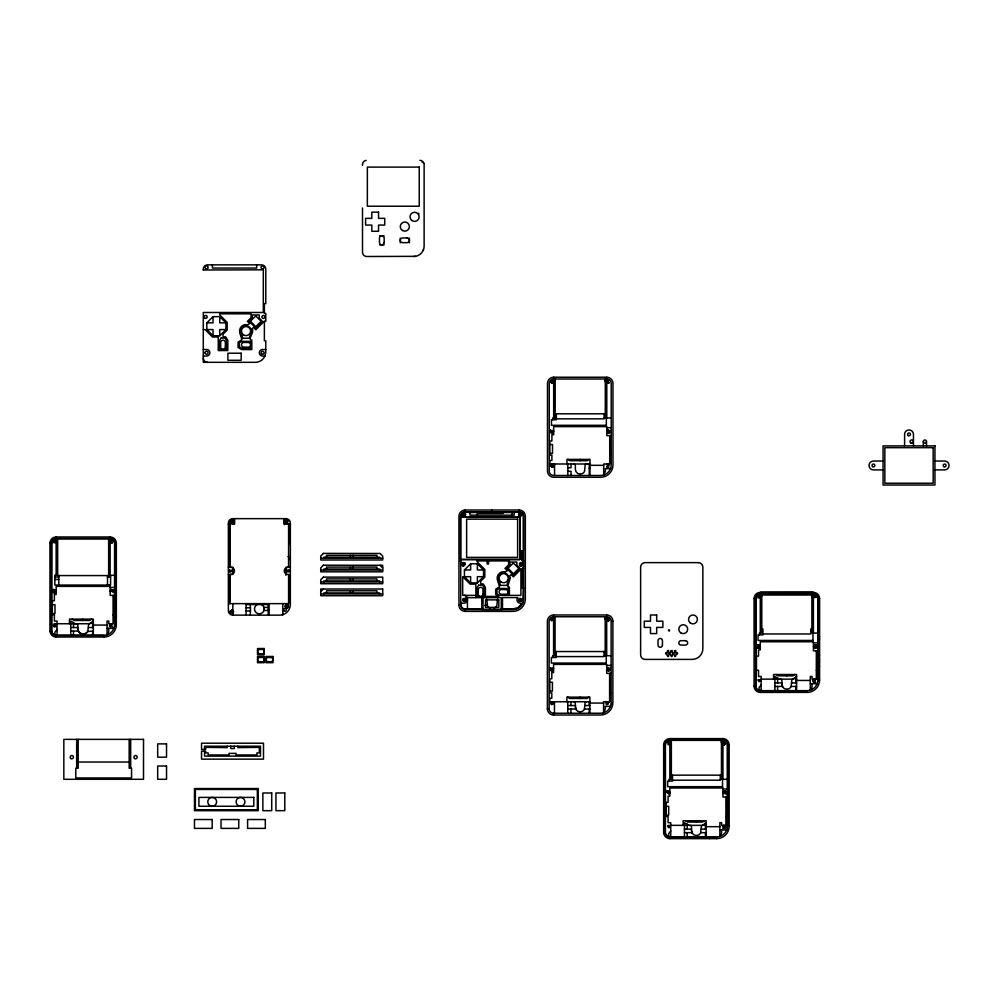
<?xml version="1.0" encoding="UTF-8"?>
<svg xmlns="http://www.w3.org/2000/svg" width="999" height="999" viewBox="0 0 999 999"><rect width="100%" height="100%" fill="white"/><g stroke="black" fill="none" stroke-linecap="round" stroke-linejoin="round"><path stroke-width="1.5" d="M264.373 321.341L264.373 340.821L265.784 340.821L265.746 352.797L264.81 356.293A10.452 10.452 0 0 1 255.344 362.325L203.284 362.325L203.284 312.487L263.311 312.487L263.311 269.817L203.234 269.992M115.459 624.625L115.36 626.123M612.012 702.634L611.912 704.133M818.681 680.769L818.705 680.019M53.447 591.47C51.911 584.815 58.004 596.066 53.596 590.297M53.796 591.82C53.584 595.079 58.067 589.235 54.982 590.297M110.639 540.559C108.229 539.747 110.677 544.93 110.439 540.721C112.2 539.31 112.7 543.156 110.639 542.245M111.164 591.47C109.628 584.815 115.722 596.066 111.314 590.297M230.856 521.303C233.466 518.543 232.555 524.35 230.107 521.303M230.257 571.565L229.445 571.74L229.445 570.017L230.694 571.815L231.88 570.616L230.107 570.392M230.856 611.688C233.466 608.928 232.555 614.747 230.107 611.688M285.227 520.854L285.751 522.489M286.089 521.066L285.314 521.74M287.737 521.79L286.888 520.329M286.8 570.879C289.41 568.119 288.499 573.926 286.051 570.879M285.926 606.281C288.536 603.533 287.612 609.34 285.165 606.281M464.223 564.273L463.536 563.086L462.437 563.536L462.799 564.872L464.947 564.472L464.123 564.51M464.947 564.472L464.51 562.799L463.973 563.336M465.147 599.875C465.147 601.485 462.525 600.786 463.324 599.388C464.41 598.364 467.057 600.461 465.01 599.388M520.117 512.724C516.958 516.383 523.938 514.572 519.143 513.474M552.21 382.505C549.812 383.316 552.26 378.134 552.01 382.342C553.771 383.753 554.283 379.907 552.21 380.819M550.973 431.718L550.149 431.68L550.586 430.007L551.323 432.08L552.784 431.231L551.123 430.544M551.323 432.08C551.098 435.327 555.581 429.483 552.497 430.544M552.01 466.446C550.199 465.809 551.311 464.972 552.947 466.695C554.682 466.183 552.809 463.736 551.86 465.272M550.874 669.48L550.049 669.442L550.499 667.769L551.236 669.829L552.697 668.993L551.036 668.306M551.236 669.829C551.011 673.089 555.494 667.245 552.41 668.306M607.804 431.718C606.268 425.062 612.362 436.326 607.954 430.544M607.18 618.568C604.782 617.744 607.23 622.939 606.98 618.731C608.741 617.32 609.253 621.166 607.18 620.254M607.717 669.48L607.055 669.854A1.723 1.723 0 0 1 606.893 669.442C609.015 664.535 609.577 672.914 607.867 668.306M668.93 792.856C663.036 789.422 671.39 796.89 668.831 792.107M722.964 743.019C725.986 740.584 724.188 746.116 721.453 742.931M724.774 743.506C726.236 744.967 725.649 740.559 724.625 742.332M724.138 793.293C720.853 793.069 726.785 788.573 725.661 793.081C724.088 795.017 722.976 790.883 725.311 791.757M725.511 793.293C726.535 795.067 727.11 790.659 725.661 792.107M757.454 646.378C760.064 643.631 759.14 649.437 756.693 646.378M758.915 647.215L759.29 647.876A1.723 1.723 0 0 0 759.64 647.602L759.64 645.154A1.723 1.723 0 0 0 759.29 644.879L758.915 645.529M760.276 680.906C757.667 683.653 758.591 677.846 761.038 680.906M813.686 597.489L813.149 598.026L812.699 596.353A1.723 1.723 0 0 1 812.874 595.941C816.52 594.517 814.41 599.999 813.523 596.316M814.772 647.215C812.374 648.039 814.809 642.844 814.572 647.065C816.333 648.476 816.845 644.63 814.772 645.529M727.884 829.22L728.059 828.483M53.846 592.644L54.033 591.92M55.42 624.562C57.63 623.888 54.271 624.263 54.233 625.761C54.645 627.31 57.005 625.961 55.857 624.825M110.677 543.069L110.877 542.345M111.376 540.471L111.563 539.735M231.581 522.24C231.83 523.838 229.37 521.953 230.981 521.79M232.08 520.354L232.28 519.63M232.08 610.751L231.83 609.964L231.581 610.751M286.638 607.23C286.813 609.065 284.116 606.368 285.951 606.543M287.15 605.344L287.337 604.62M463.773 564.872C465.084 565.821 462.013 566.221 463.037 564.959M552.247 383.329L552.447 382.592M552.947 380.719L553.146 379.995M519.667 516.121L519.867 515.384M520.367 513.511L520.566 512.787M551.361 432.904L551.56 432.167M521.49 564.872C516.708 567.432 524.188 559.078 520.754 564.959M552.947 464.822C553.97 463.561 550.899 463.961 552.21 464.91M607.317 383.329C610.901 381.755 605.531 379.358 607.504 382.592M608.016 380.719L608.204 379.995M609.34 431.918C611.013 432.692 607.33 433.678 608.391 432.167M551.273 670.654L551.473 669.929M608.104 464.822C611.775 465.209 603.796 468.568 608.341 464.91M552.859 702.572C555.057 701.897 551.698 702.272 551.66 703.771C552.085 705.319 554.433 703.97 553.296 702.834M607.217 621.078L607.417 620.354M607.916 618.468L608.116 617.744M609.24 669.68L609.777 670.217A1.723 1.723 0 0 1 607.692 670.491L608.304 669.929M668.244 791.658L668.855 791.108L668.468 791.757M669.13 826.185C671.103 829.42 665.734 827.035 669.318 825.461M724.425 743.868C725.736 744.817 722.664 745.229 723.688 743.968M757.979 648.039L758.166 647.315M758.678 645.441L758.865 644.705M725.074 791.658L725.274 790.933M814.622 595.866L815.234 595.304L815.059 596.116M814.809 648.039L815.009 647.315M815.509 645.441L815.708 644.705M113.761 628.683L114.011 628.034M610.401 468.943L610.651 468.294M610.314 706.693L610.564 706.043M726.585 830.306L726.822 829.657M817.02 684.078L817.257 683.428M231.581 520.354C231.743 518.518 229.046 521.216 230.894 521.041M423.151 250.474L423.501 249.638M286.413 605.444C286.238 603.833 284.353 606.293 285.951 606.031M668.681 793.293L669.205 793.818L669.655 793.044M757.479 646.128C755.881 646.378 757.766 643.918 757.941 645.529M812.874 595.941L813.436 596.553M55.657 624.662L56.031 624.013M111.613 540.559L112.338 540.184L111.813 540.721M230.969 522.789L231.343 522.14M232.317 520.454L232.692 519.805M230.969 613.186L231.343 612.524M232.317 610.839L232.28 610.014M286.026 607.779L286.413 607.13M287.375 605.444L287.762 604.795L287.587 605.594M553.184 380.819L553.558 380.157A1.723 1.723 0 0 1 553.921 380.432L553.384 380.969M462.599 564.71L462.425 565.521L462.799 564.872M519.43 515.134L519.255 515.946L519.63 515.297M520.604 513.611L520.979 512.949M551.835 467.257L552.21 466.608M553.184 464.91L553.921 464.535L553.384 465.072M606.905 383.154L607.28 382.505M608.254 380.819L608.628 380.157A1.723 1.723 0 0 1 608.978 380.432L608.453 380.969M520.554 565.696L520.516 564.872M608.204 432.904L608.166 432.08M606.992 467.257L607.367 466.608M553.096 702.672L553.471 702.022M608.154 618.568L608.891 618.194L608.354 618.731M757.479 646.628C755.881 646.378 757.766 648.838 757.941 647.215M669.355 826.285L669.742 825.624M723.488 744.692L723.451 743.868M724.425 742.182L724.799 741.533M814.859 595.953L815.234 595.304M815.746 645.529L816.483 645.154L816.096 645.891M57.03 629.432L55.469 631.468A2.21 2.21 0 0 0 55.469 634.602L56.144 635.252L103.946 635.252A10.627 10.627 0 0 0 114.573 624.625L114.573 543.181A4.421 4.421 0 0 0 110.152 538.748L56.144 538.748A4.421 4.421 0 0 0 51.723 543.181L51.723 630.819A4.421 4.421 0 0 0 56.144 635.252M232.08 522.24C231.83 523.838 234.29 521.953 232.667 521.79M286.313 520.679C285.477 523.164 287.749 522.252 285.227 521.74M761.163 684.827L759.602 686.862A2.21 2.21 0 0 0 759.602 689.997L760.276 690.646L807.204 690.646A10.627 10.627 0 0 0 817.819 680.019L817.819 598.576A4.421 4.421 0 0 0 813.398 594.143L760.276 594.143A4.421 4.421 0 0 0 755.856 598.576L755.856 686.213A4.421 4.421 0 0 0 760.276 690.646M670.729 831.043L669.168 833.079A2.21 2.21 0 0 0 669.168 836.213L669.842 836.862L716.77 836.862A10.627 10.627 0 0 0 727.384 826.235L727.384 744.792A4.421 4.421 0 0 0 722.964 740.371L669.842 740.371A4.421 4.421 0 0 0 665.421 744.792L665.421 832.442A4.421 4.421 0 0 0 669.842 836.862M815.746 647.215L816.483 647.602L816.096 646.865M206.83 322.839L213.024 316.646L219.755 316.646L225.949 322.839L225.949 329.57L219.755 335.764L213.024 335.764L206.83 329.57L206.83 322.839L213.024 322.839L213.024 316.646M112.7 590.297L113.499 590.122L112.85 590.496M232.517 520.604L233.329 520.442L232.667 520.816M286.176 521.74L285.402 522.165L286.313 521.928M231.144 612.375L230.332 612.549L230.981 612.175M232.517 611.001L232.692 610.189M287.088 571.565L286.288 571.74L286.938 571.366M320.729 591.683L323.389 589.023M464.435 569.954L470.629 563.761L477.36 563.761L483.553 569.954L483.553 576.685L477.36 582.879L470.629 582.879L464.435 576.685L464.435 569.954L470.629 569.954L470.629 563.761M759.115 645.691L759.29 644.879M760.002 680.219L760.526 679.682A1.723 1.723 0 0 1 760.801 680.044L760.152 680.419M723.076 744.517L723.251 743.706M107.055 634.44L107.555 634.003A4.87 4.87 0 0 0 108.491 628.97L108.192 628.371M810.301 689.834L810.813 689.397A4.87 4.87 0 0 0 811.737 684.365L811.45 683.766M719.867 836.051L720.379 835.614A4.87 4.87 0 0 0 721.303 830.581L721.016 829.982M603.696 473.888L604.108 473.563A4.87 4.87 0 0 0 605.207 468.618L610.526 468.618M603.596 711.65L604.008 711.313A4.87 4.87 0 0 0 605.107 706.38L610.439 706.368M111.613 542.245L111.988 542.907L111.813 542.095M54.92 624.562L54.308 624.013L54.483 624.825M553.184 382.505L553.921 382.879L553.384 382.342M287.15 607.23L287.762 607.779L287.587 606.98M608.254 382.505L608.978 382.879L608.453 382.342M519.43 513.761L519.255 512.949L519.63 513.611M518.081 607.579L521.715 603.945A9.915 9.915 0 0 1 518.081 607.579L513.124 608.903L502.285 608.903M608.154 620.254L608.528 620.916L608.354 620.104M608.104 670.654L609.777 670.217M759.29 647.876L759.115 647.065M667.295 791.907L666.77 791.383L668.431 790.933M91.496 619.13L89.723 620.466L73.914 620.466L72.14 619.13M589.023 459.39L587.25 460.714L569.667 460.714L567.894 459.39M588.935 697.14L587.162 698.476L569.567 698.476L567.807 697.14M794.754 674.525L792.981 675.861L778.046 675.861L776.273 674.525M704.307 820.753L702.547 822.077L687.612 822.077L685.838 820.753M109.628 542.27L110.277 541.895M111.963 540.921L112.612 540.546M55.132 590.496L55.782 590.122M56.019 625.024L56.668 624.65M551.198 382.517L551.86 382.142M553.546 381.168L554.195 380.794M229.445 571.74L230.107 571.366M231.793 570.392L232.442 570.017M288.624 570.392L289.273 570.017M232.667 611.201L233.054 610.464M552.659 430.744L553.309 430.369M285.402 607.155L286.051 606.768M287.737 605.794L288.386 605.419M609.49 430.744L610.139 430.369M551.198 466.62L551.86 466.246M553.546 465.272L554.195 464.897M461.788 564.885L462.437 564.51M464.123 563.536L464.785 563.161M606.181 620.279L606.83 619.904M608.516 618.93L609.165 618.556M552.559 668.506L553.209 668.131M609.402 668.506L610.052 668.131M553.446 703.034L554.095 702.659M812.874 597.664L813.523 597.29M815.221 596.316L815.871 595.941M756.93 647.24L757.579 646.865M759.265 645.891L759.914 645.516M814.41 646.865L813.76 647.24A1.723 1.723 0 0 0 814.397 647.876M724.774 742.532L725.436 742.157M723.326 793.456L723.975 793.081M287.375 522.065L286.888 523.026M607.367 464.91L606.992 464.26L608.291 464.085M553.046 701.847L551.748 702.022A1.723 1.723 0 0 1 553.821 702.297M813.885 595.953L813.511 595.304L814.822 595.129M603.346 475.137L604.008 474.937M106.706 634.889L107.368 634.677M282.467 614.772L283.142 614.572M515.696 609.253L516.358 609.053M603.246 712.899L603.908 712.687M809.952 690.284L810.614 690.072M719.517 836.5L720.179 836.3M551.036 382.105L551.76 381.905M109.453 541.858L110.177 541.658M550.149 431.68L550.874 431.481M552.747 430.981L553.483 430.781M230.157 521.74L230.894 521.553M232.767 521.041L233.491 520.854M606.98 431.68L607.704 431.481M52.622 591.433L53.347 591.233M55.232 590.734L55.956 590.534M551.036 466.208L551.76 466.009M111.064 591.233L110.34 591.433A1.723 1.723 0 0 0 110.514 591.845M112.949 590.734L113.674 590.534M229.283 571.316L230.007 571.128M231.88 570.616L232.617 570.429M286.114 571.316L286.838 571.128M288.723 570.616L289.448 570.429M230.157 612.137L230.894 611.937M232.767 611.438L233.491 611.238M287.837 606.031L288.561 605.844M464.223 563.773L464.947 563.573M465.109 599.625L465.834 599.437M606.006 619.867L606.73 619.667M813.436 597.052L812.699 597.252A1.723 1.723 0 0 0 813.149 598.026M815.309 596.553L816.046 596.353M550.049 669.442L550.774 669.243M552.659 668.743L553.384 668.543M607.617 669.243L607.055 669.854M609.49 668.743L610.227 668.543M759.365 646.128L760.089 645.928M553.546 703.259L554.27 703.071M813.586 646.828L814.322 646.628M816.195 646.128L816.92 645.928M760.251 680.656L760.976 680.456M724.874 742.769L725.599 742.582M668.93 792.344L669.655 792.157M723.151 793.044L723.888 792.856M725.761 792.344L726.485 792.157M415.497 256.343L366.77 256.506A4.246 4.246 0 0 1 362.512 252.26L362.512 207.992M465.147 513.474L463.199 514.448L465.147 515.422M464.173 515.422L465.147 514.448L464.173 513.474M379.595 235.752L384.028 235.752M379.595 244.867L384.116 244.867M225.949 322.839L219.755 322.839L219.755 316.646M203.284 329.57L205.07 329.57L212.512 337.013L218.244 337.013L218.244 350.549L227.809 350.549L227.809 340.309L225.687 336.838L223.064 336.838L223.064 334.215L227.185 330.082L227.185 322.327L219.755 314.897L219.755 313.811L251.049 313.811L251.049 317.682L247.39 321.341L249.713 323.664L247.74 324.75A6.556 6.556 0 0 0 239.723 332.779L241.933 339.573L238.074 342.145L238.074 347.452L241.558 349.575L251.798 349.575L251.798 340.022C246.753 340.022 254.982 332.13 252.123 328.758L253.471 327.41L255.781 329.732L264.173 321.341L265.784 321.341L265.784 313.374L264.373 313.374L264.373 303.634L265.784 303.634L265.784 269.106A4.246 4.246 0 0 0 261.538 264.86L207.542 264.86A4.246 4.246 0 0 0 203.284 269.106L203.284 269.817M206.83 329.57L213.024 329.57L213.024 335.764M225.949 329.57L219.755 329.57L219.755 335.764M203.297 349.488L206.568 349.488A3.272 3.272 0 0 1 209.84 352.772A3.272 3.272 0 0 1 206.568 356.044L203.284 356.044M265.784 349.488L262.6 349.488A3.272 3.272 0 0 0 259.328 352.772A3.272 3.272 0 0 0 262.6 356.044L264.91 356.044M553.671 377.235L606.793 377.235A6.194 6.194 0 0 1 612.986 383.429L612.986 464.872A12.4 12.4 0 0 1 600.586 477.272L553.671 477.272A6.194 6.194 0 0 1 547.477 471.066L547.477 383.429A6.194 6.194 0 0 1 553.671 377.235L553.671 417.957M553.671 379.62L555.182 379.62M605.282 379.62L606.793 379.62M553.671 380.07L555.182 380.07M605.282 380.07L606.793 380.07M553.671 380.582L555.182 380.582M605.282 380.582L606.793 380.582M553.671 381.131L555.182 381.131M605.282 381.131L606.793 381.131M605.282 381.568L606.793 381.568M550.973 381.655L551.723 381.655M555.182 413.798L605.282 413.798M604.133 417.957L611.213 417.957M556.331 418.843L604.133 418.843L604.133 413.798M606.343 425.299L551.46 425.299L551.46 419.73L556.331 419.73L556.331 413.798M606.793 427.697L611.213 427.697M550.087 431.231L550.836 431.231M552.784 431.231L553.533 431.231M606.917 431.231L607.679 431.231M611.213 435.664L606.793 435.664L606.793 426.623L553.671 426.623L553.671 434.777L551.898 434.777L551.898 440.971L549.862 440.971L549.862 455.132L551.898 455.132L551.898 460.452L549.862 460.452L549.862 463.986L589.972 463.986M549.862 444.518L552.522 444.518L552.522 453.359L549.862 453.359M609.715 455.132L611.213 455.132M883.066 461.038L873.451 461.038A4.421 4.421 0 0 0 869.018 465.459A4.421 4.421 0 0 0 873.451 469.892L883.066 469.892M934.952 461.038L944.629 461.038A4.421 4.421 0 0 1 949.05 465.459A4.421 4.421 0 0 1 944.629 469.892L934.952 469.892M589.972 465.322L603.696 465.322M550.973 465.759L551.723 465.759M567.832 467.794L571.028 467.794L571.028 463.986M589.26 468.231L589.972 468.231M567.832 471.291L571.028 471.291L571.028 475.499M465.147 510.027L519.143 510.027A6.194 6.194 0 0 1 525.337 516.221L525.337 598.988A12.4 12.4 0 0 1 512.949 611.388L465.147 611.388A6.194 6.194 0 0 1 458.941 605.194L458.941 516.221A6.194 6.194 0 0 1 465.147 510.027L465.147 510.914M469.53 512.499L514.972 512.499M519.143 515.422L520.117 516.171M459.827 516.221L460.714 516.221A4.421 4.421 0 0 1 465.147 511.788L519.143 511.788A4.421 4.421 0 0 1 523.576 516.221L523.576 598.988A10.627 10.627 0 0 1 512.949 609.615L465.147 609.615A4.421 4.421 0 0 1 460.714 605.194L460.714 516.221M460.889 516.933L519.855 516.933L519.855 559.602L460.889 559.602M519.318 517.282L512.062 517.282L512.062 512.499M284.415 524.7L284.415 518.643L285.926 518.643A4.421 4.421 0 0 1 290.347 523.064L290.347 604.52A10.627 10.627 0 0 1 279.72 615.134L232.804 615.134A4.421 4.421 0 0 1 228.371 610.714L228.371 523.064A4.421 4.421 0 0 1 232.804 518.643L234.303 518.643L234.303 523.838M232.804 519.268L234.303 519.268M284.415 519.268L285.926 519.268M232.804 519.705L234.303 519.705M232.804 520.217L234.303 520.217M232.804 520.766L234.303 520.766M232.804 521.303L233.554 521.303M232.804 523.064L229.882 523.064L229.882 567.332L232.804 567.332L232.804 574.413L229.882 574.413L229.882 600.087L228.996 600.087L228.996 603.633L288.836 603.633L288.836 575.299L290.347 575.299M228.371 524.4L229.882 524.4M288.836 524.4L290.347 524.4M56.144 536.975L110.152 536.975A6.194 6.194 0 0 1 116.346 543.181L116.346 624.625A12.4 12.4 0 0 1 103.946 637.012L56.144 637.012A6.194 6.194 0 0 1 49.95 630.819L49.95 543.181A6.194 6.194 0 0 1 56.144 536.975L56.144 575.312M108.641 539.373L110.152 539.373M108.641 539.81L110.152 539.81M108.641 540.322L110.152 540.322M108.641 540.871L109.628 540.546M108.641 541.321L110.152 541.408M49.95 543.181L51.723 543.181M103.946 637.012L103.946 635.464L56.144 635.464A4.645 4.645 0 0 1 51.498 630.819L51.498 543.181A4.645 4.645 0 0 1 56.144 538.536L110.152 538.536A4.645 4.645 0 0 1 114.798 543.181L116.346 543.181M290.347 544.318L288.836 544.318L288.836 523.513L285.926 523.513L285.926 518.643M287.987 556.705L290.347 556.705M320.729 558.216L382.704 558.216M288.574 559.365L290.347 559.365M521.803 560.489L523.576 560.489M459.827 560.926L460.714 560.926M476.873 560.926L509.39 560.926M464.26 564.023L465.01 564.023M228.371 567.07L229.882 567.07M290.347 567.332L285.926 567.332L285.926 575.299M521.977 568.456L523.576 568.456M320.729 570.042L382.704 570.042M483.553 569.954L477.36 569.954L477.36 563.761M229.221 570.879L229.97 570.879M231.918 570.879L232.667 570.879M288.748 570.879L289.51 570.879M228.371 574.687L229.882 574.687M57.655 575.312L54.82 575.312L54.82 585.052L110.589 585.052L110.589 575.312M108.641 575.312L114.573 575.312M464.435 576.685L470.629 576.685L470.629 582.879M483.553 576.685L477.36 576.685L477.36 582.879M54.82 577.085L58.804 577.085M107.492 577.085L110.589 577.085M54.82 579.47L58.804 579.47M114.573 581.331L116.346 581.331M320.729 581.942L382.704 581.942M114.573 583.816L116.346 583.816M110.152 587.437L114.573 587.437M523.576 587.924L521.977 587.924L522.065 568.456L522.152 587.924M52.56 590.983L53.309 590.983M55.257 590.983L56.019 590.983M110.277 590.983L111.039 590.983M112.987 590.983L113.736 590.983M760.276 592.607L813.398 592.607M760.276 592.894L813.398 592.894M320.729 593.943L382.704 593.943M807.204 692.407L807.204 690.858L760.276 690.858A4.645 4.645 0 0 1 755.631 686.213L755.631 598.576A4.645 4.645 0 0 1 760.276 593.918L813.398 593.918A4.645 4.645 0 0 1 818.044 598.576L818.044 680.019L819.592 680.019L819.592 598.576A6.194 6.194 0 0 0 813.398 592.37L760.276 592.37A6.194 6.194 0 0 0 754.083 598.576L754.083 686.213A6.194 6.194 0 0 0 760.276 692.407L807.204 692.407A12.4 12.4 0 0 0 819.592 680.019M288.836 594.78L290.347 594.78M761.787 595.029L811.887 595.029M114.573 595.404L110.152 595.404L110.152 586.376L56.144 586.376L56.144 594.53L54.371 594.53L54.371 600.724L52.335 600.724L52.335 614.885L54.371 614.885L54.371 621.078L57.03 621.078L57.03 635.252M475.861 595.367L462.687 595.367L462.687 576.685L470.117 584.115L475.861 584.115L475.861 597.664M760.276 596.266L761.787 596.266M811.887 596.715L813.398 596.715L812.649 596.803M466.57 597.664L482.679 597.664M754.083 598.576L755.856 598.576M818.044 598.576L819.592 598.576M114.573 599.487L116.346 599.487M288.836 603.184L290.347 603.184M460.901 603.159L464.173 603.159A3.272 3.272 0 0 0 465.809 597.04M114.573 603.821L116.346 603.821M246.079 604.52L268.656 604.52L268.656 603.633M52.335 604.707L54.995 604.707L54.995 613.561L52.335 613.561M458.941 605.194L460.714 605.194M484.902 605.406L487.3 605.406M114.573 606.48L116.346 606.48M263.961 607.442L268.219 607.442M246.079 607.829L250.512 607.829L250.512 610.938L246.079 610.938M482.492 608.903L464.972 608.903A3.721 3.721 0 0 1 461.251 605.194L461.251 602.36M263.961 610.451L269.106 610.451M114.573 610.814L116.346 610.814M232.804 611.688L233.554 611.688M113.074 614.885L114.573 614.885M553.583 614.984L606.693 614.984A6.194 6.194 0 0 1 612.887 621.191L612.887 702.634A12.4 12.4 0 0 1 600.499 715.022L553.583 715.022A6.194 6.194 0 0 1 547.377 708.828L547.377 621.191A6.194 6.194 0 0 1 553.583 614.984L553.583 655.706M605.194 617.382L606.693 617.382M605.194 617.819L606.693 617.819M605.194 618.331L606.693 618.331M605.194 618.881L606.693 618.881M605.194 619.33L606.693 619.417M93.332 621.078L88.973 624.263A1.773 1.773 0 0 0 88.461 625.511L87.812 631.48A4.87 4.87 0 0 1 87.038 632.492M612.012 621.191L612.887 621.191M89.86 623.301L92.62 623.301M57.03 623.738L89.448 623.738M92.62 623.738L93.332 623.738M116.346 624.625L114.798 624.625L114.798 543.181M93.332 625.062L107.055 625.062M70.754 627.547L77.835 627.547M88.461 627.547L93.332 627.547M107.055 628.371L113.886 628.359M761.787 628.933L762.936 628.933L762.936 634.865L758.066 634.865L758.066 640.446L812.961 640.446M811.887 628.933L810.738 628.933L810.738 633.978L762.936 633.978M49.95 630.819L51.586 630.819M70.754 631.043L78.309 631.043M93.332 631.043L87.737 631.53A5.569 5.569 0 0 1 82.705 633.915A4.87 4.87 0 0 1 78.484 631.48L77.835 625.511A1.773 1.773 0 0 0 76.061 623.738M810.738 633.091L817.819 633.091M86.026 633.266A4.87 4.87 0 0 1 83.591 633.915L82.705 633.915L82.705 635.252M817.819 636.725L819.592 636.725M817.819 639.21L819.592 639.21M813.398 642.832L817.819 642.832M755.856 643.281L754.969 643.281L754.969 598.576M759.402 646.378L760.152 646.378M813.536 646.378L814.285 646.378M816.233 646.378L816.982 646.378M817.819 650.799L813.398 650.799L813.398 641.77L760.276 641.77L760.276 649.912L758.516 649.912L758.516 656.118L756.48 656.118L756.48 670.279L758.516 670.279L758.516 676.473L761.163 676.473L761.163 690.646M555.082 651.548L605.194 651.548M817.819 654.869L819.592 654.869M604.045 655.706L611.126 655.706M556.231 656.593L604.045 656.593L604.045 651.548M817.819 659.215L819.592 659.215M817.819 661.875L819.592 661.875M606.256 663.061L551.361 663.061L551.361 657.479L556.231 657.479L556.231 651.548M606.693 665.446L611.126 665.446M817.819 666.208L819.592 666.208M549.999 668.993L550.749 668.993M552.697 668.993L553.446 668.993M606.83 668.993L607.579 668.993M816.32 670.279L817.819 670.279M611.126 673.413L606.693 673.413L606.693 664.385L553.583 664.385L553.583 672.527L551.81 672.527L551.81 678.733L549.775 678.733L549.775 692.894L551.81 692.894L551.81 698.201L549.775 698.201L549.775 701.748L589.872 701.748M796.578 676.473L792.232 679.645A1.773 1.773 0 0 0 791.707 680.906L791.058 686.875A4.87 4.87 0 0 1 781.967 684.44L781.967 680.906A1.773 1.773 0 0 0 780.194 679.133M793.106 678.683L795.866 678.683M761.163 679.133L792.707 679.133M795.866 679.133L796.578 679.133M796.578 680.456L810.301 680.456M549.775 682.267L552.422 682.267L552.422 691.121L549.775 691.121M774.887 682.941L781.967 682.941M791.707 682.941L796.578 682.941M810.301 683.766L817.145 683.753M754.083 686.213L755.719 686.213M774.887 686.438L782.442 686.438M791.245 686.438L796.578 686.438M609.615 692.894L611.126 692.894M589.872 703.071L603.596 703.071M567.744 705.556L575.274 705.556M585.002 705.556L589.872 705.556M547.377 708.828L549.15 708.828A4.421 4.421 0 0 0 553.583 713.249L600.499 713.249A10.627 10.627 0 0 0 611.126 702.634L611.126 621.191A4.421 4.421 0 0 0 606.693 616.758L553.583 616.758A4.421 4.421 0 0 0 549.15 621.191L549.15 708.828M567.744 709.053L575.736 709.053M584.54 709.053L589.872 709.053M669.842 738.598L722.964 738.598A6.194 6.194 0 0 1 729.158 744.792L729.158 826.235A12.4 12.4 0 0 1 716.77 838.636L669.842 838.636A6.194 6.194 0 0 1 663.648 832.442L663.648 744.792A6.194 6.194 0 0 1 669.842 738.598L669.842 740.147A4.645 4.645 0 0 0 665.197 744.792L665.197 832.442A4.645 4.645 0 0 0 669.842 837.087L716.77 837.087L716.77 838.636M669.842 740.147L722.964 740.147A4.645 4.645 0 0 1 727.609 744.792L727.609 826.235L729.158 826.235M721.453 740.996L722.964 740.996M721.453 741.433L722.964 741.433M721.453 741.945L722.964 741.945M721.453 742.494L722.964 742.494M724.912 743.019L725.661 743.019M663.648 744.792L665.421 744.792M727.609 744.792L729.158 744.792M78.184 762.037L129.171 762.037M671.353 775.162L721.453 775.162M720.304 779.32L727.384 779.32M672.502 780.207L720.304 780.207L720.304 775.162M722.527 786.663L667.632 786.663L667.632 781.093L672.502 781.093L672.502 775.162M722.964 789.06L727.384 789.06M664.535 789.497L665.421 789.497M668.955 792.594L669.717 792.594M723.101 792.594L723.85 792.594M725.798 792.594L726.548 792.594M727.384 797.027L722.964 797.027L722.964 787.999L669.842 787.999L669.842 796.141L668.081 796.141L668.081 802.334L666.046 802.334L666.046 816.495L668.081 816.495L668.081 822.701L670.729 822.701L670.729 836.862M666.046 806.318L668.693 806.318L668.693 815.172L666.046 815.172M725.886 816.495L727.384 816.495M706.143 822.701L701.798 825.873A1.773 1.773 0 0 0 701.273 827.122L700.624 833.104A4.87 4.87 0 0 1 691.533 830.669L691.533 827.122A1.773 1.773 0 0 0 689.76 825.349M702.672 824.912L705.431 824.912M670.729 825.349L702.272 825.349M705.431 825.349L706.143 825.349M706.143 826.685L719.867 826.685M684.452 829.158L691.533 829.158M701.273 829.158L706.143 829.158M719.867 829.982L726.698 829.982M663.648 832.442L665.284 832.442M684.452 832.654L692.007 832.654M700.811 832.654L706.143 832.654M286.638 522.24L286.938 522.976M551.036 381.206L551.76 381.406M606.98 430.781L607.704 430.981M550.149 430.781L550.874 430.981M552.747 431.481L553.483 431.68M551.036 465.309L551.76 465.509M815.309 597.052L816.046 597.252M813.586 645.928L814.322 646.128M816.195 646.628L816.92 646.828M759.365 646.628L760.089 646.828M606.006 618.968L606.73 619.168M232.767 521.553L233.491 521.74M286.114 570.429L286.838 570.616M288.723 571.128L289.448 571.316M607.617 668.743L606.893 668.543A1.723 1.723 0 0 1 607.33 667.769M609.49 669.243L610.227 669.442M229.283 570.429L230.007 570.616M231.88 571.128L232.617 571.316M109.453 540.958L110.177 541.158M550.049 668.543L550.774 668.743M552.659 669.243L553.384 669.442M287.837 606.543L288.561 606.73M724.874 743.281L725.599 743.468M230.157 611.238L230.894 611.438M232.767 611.937L233.491 612.137M111.064 590.734L110.34 590.534A1.723 1.723 0 0 1 110.789 589.76M112.949 591.233L113.674 591.433M52.622 590.534L53.347 590.734M55.232 591.233L55.956 591.433M723.151 792.157L723.888 792.344M725.761 792.856L726.485 793.044M284.415 520.766L285.926 521.216M551.198 380.794L551.86 381.168M553.546 382.142L554.195 382.517M607.155 430.369L607.804 430.744M609.49 431.718L610.139 432.092M550.312 430.369L550.973 430.744M552.659 431.718L553.309 432.092M815.221 597.29L815.871 597.664M553.546 466.246L554.195 466.62M814.41 645.891L813.76 645.516A1.723 1.723 0 0 1 814.397 644.879M756.93 645.516L757.579 645.891M759.265 646.865L759.914 647.24M606.181 618.556L606.83 618.93M608.516 619.904L609.165 620.279M461.788 563.161L462.437 563.536M607.055 668.131L607.717 668.506M609.402 669.48L610.052 669.854M550.224 668.131L550.874 668.506M552.559 669.48L553.209 669.854M723.326 791.732L723.975 792.107M725.661 793.081L726.323 793.456M230.332 520.442L230.981 520.816M286.288 570.017L286.938 570.392M288.624 571.366L289.273 571.74L288.474 571.565M668.831 793.081L669.48 793.456M231.793 571.366L232.442 571.74M285.402 605.419L286.051 605.794M287.737 606.768L288.386 607.155M111.963 541.895L112.612 542.27M230.332 610.826L230.981 611.201M232.667 612.175L233.329 612.549L232.517 612.375M110.514 590.122L111.164 590.496M112.85 591.47L113.499 591.845M52.797 590.122L53.447 590.496M55.132 591.47L55.782 591.845M779.32 679.133L774.887 676.473L774.887 690.646M688.885 825.349L684.452 822.701L684.452 836.862M75.175 623.738L70.754 621.078L70.754 635.252M287.762 519.805L288.561 520.866M552.497 431.918L553.034 432.455A1.723 1.723 0 0 1 550.948 432.729M758.616 680.219L758.091 679.682A1.723 1.723 0 0 0 757.816 680.044M724.138 791.907L723.601 791.383A1.723 1.723 0 0 1 725.686 791.108M552.41 669.68L552.947 670.217A1.723 1.723 0 0 1 550.861 670.491M380.045 565.297L382.704 567.956M54.982 591.67L55.507 592.207A1.723 1.723 0 0 1 53.422 592.482M466.496 597.564L467.008 598.239M606.905 380.157L607.28 380.819M609.14 432.08L609.515 432.729M608.341 466.608L608.716 467.257M552.297 432.08L552.672 432.729M723.076 741.533L723.451 742.182M553.184 466.608L553.558 467.257M723.963 791.108L724.337 791.757M520.604 515.297L520.979 515.946M609.04 669.829L609.415 670.491M667.12 791.108L667.494 791.757M668.006 825.624L668.381 826.285M552.21 669.829L552.584 670.491M287.375 607.13L287.762 607.779M230.969 519.805L231.343 520.454M232.317 522.14L232.692 522.789M232.317 612.524L232.692 613.186M54.77 591.82L55.145 592.482M54.308 624.013L54.683 624.662M782.629 686.875L781.967 684.44M692.182 833.104L691.533 830.669M575.923 709.49L575.274 703.521A1.773 1.773 0 0 0 573.501 701.748M813.923 595.129L814.123 595.866M814.809 644.705L815.009 645.441M815.509 647.315L815.708 648.039M757.979 644.705L758.166 645.441M758.678 647.315L758.865 648.039M724.188 743.968L724.387 744.692M724.375 790.933L724.575 791.658M607.317 379.995L607.504 380.719M608.016 382.592L608.204 383.329M608.903 432.167L609.09 432.904M607.404 464.085L607.604 464.822M667.544 790.933L667.732 791.658M552.247 379.995L552.447 380.719M552.947 382.592L553.146 383.329M668.431 825.461L668.618 826.185M607.217 617.744L607.417 618.468M607.916 620.354L608.116 621.078M552.06 432.167L552.26 432.904M608.803 669.929L609.003 670.654M552.247 464.085L552.447 464.822M519.667 512.787L519.867 513.511M520.367 515.384L520.566 516.121M551.972 669.929L552.172 670.654M521.253 564.959L521.453 565.696M552.16 701.847L552.347 702.572M463.536 564.959L463.736 565.696M286.451 604.62L286.638 605.344M110.677 539.735L110.877 540.471M111.376 542.345L111.563 543.069M54.545 591.92L54.733 592.644M926.51 441.558A1.598 1.598 0 0 1 924.125 442.944A1.598 1.598 0 0 1 924.125 440.184A1.598 1.598 0 0 1 926.51 441.558L926.51 445.891M923.326 441.558L923.326 445.891M913.461 445.891L913.461 434.39A4.421 4.421 0 0 0 909.04 429.957A4.421 4.421 0 0 0 904.607 434.39L904.607 445.891M816.32 650.799L816.32 679.133L812.075 679.133L812.075 676.473L810.301 676.473L810.301 690.172M815.259 644.655L815.259 645.404M815.259 647.352L815.259 648.101M814.372 595.079L814.372 595.829M813.398 593.918L813.398 592.37L760.276 592.432L760.276 593.918M813.398 594.143L813.398 633.091M812.961 633.091L812.961 641.77M811.887 594.143L811.887 633.091M796.578 690.646L796.578 674.525L773.563 674.525L773.563 679.133M795.866 676.473L795.866 682.941M795.866 686.438L795.866 690.646M786.837 674.525L786.837 675.861M786.837 689.31L786.837 690.646M777.634 677.871L777.634 682.941M777.634 686.438L777.634 690.646M761.787 594.143L761.787 633.091L759.402 633.091L759.402 634.865M760.276 594.143L760.276 633.091M760.276 690.858L760.276 692.407M758.428 644.655L758.428 645.404M758.428 647.352L758.428 648.101M725.886 797.027L725.886 825.349L721.64 825.349L721.64 822.701L719.867 822.701L719.867 836.4M724.824 790.871L724.824 791.62M723.938 743.993L723.938 744.755M722.964 738.598L722.964 740.147M722.964 740.371L722.964 779.32M722.527 779.32L722.527 787.999M721.453 740.371L721.453 779.32M709.777 836.862L709.777 838.636M706.143 836.862L706.143 820.753L683.129 820.753L683.129 825.349M705.431 822.701L705.431 829.158M705.431 832.654L705.431 836.862M696.403 820.753L696.403 822.077M696.403 835.539L696.403 836.862M687.2 824.088L687.2 829.158M687.2 832.654L687.2 836.862M671.353 740.371L671.353 779.32L668.955 779.32L668.955 781.093M669.842 740.371L669.842 779.32M669.842 837.087L669.842 838.636M668.868 825.399L668.868 826.148M667.981 790.871L667.981 791.62M609.715 435.664L609.715 463.986L603.696 463.986L603.696 475.024M609.615 673.413L609.615 701.748L603.596 701.748L603.596 712.786M608.653 432.205L608.653 432.954M608.553 669.967L608.553 670.716M607.767 379.932L607.767 380.681M607.767 382.629L607.767 383.379M607.854 464.036L607.854 464.785M607.667 617.694L607.667 618.443M607.667 620.391L607.667 621.141M606.793 377.235L606.793 417.957M606.693 614.984L606.693 655.706M606.343 417.957L606.343 426.623M606.256 655.706L606.256 664.385M605.282 378.996L605.282 417.957M605.194 616.758L605.194 655.706M589.972 475.499L589.972 459.39L566.945 459.39L566.945 463.986M589.872 713.249L589.872 697.14L566.858 697.14L566.858 701.748M589.26 463.986L589.26 475.499M589.173 701.748L589.173 705.556M589.173 709.053L589.173 713.249M580.232 459.39L580.232 460.714M580.232 474.163L580.232 475.499M580.132 697.14L580.132 698.476M580.132 711.925L580.132 713.249M570.928 701.748L570.928 705.556M570.928 709.053L570.928 713.249M567.832 463.986L567.832 475.499M567.744 701.748L567.744 713.249M555.182 378.996L555.182 417.957L552.784 417.957L552.784 419.73M555.082 616.758L555.082 655.706L552.697 655.706L552.697 657.479M554.557 463.986L554.557 475.499M554.47 701.748L554.47 713.249M553.583 713.249L553.583 715.022M552.697 379.932L552.697 380.681M552.697 382.629L552.697 383.379M552.697 464.036L552.697 464.785M552.609 701.785L552.609 702.547M551.81 432.205L551.81 432.954M551.723 669.967L551.723 670.716M523.401 560.489L523.401 568.456M523.401 587.924L523.039 601.76L522.465 603.159L520.204 603.159A3.272 3.272 0 0 1 517.894 597.564L502.497 597.564L502.497 609.44L481.793 609.44L481.793 597.664M522.152 550.749L522.152 560.489M521.977 560.489L521.977 550.749L523.401 550.749L523.401 516.221A4.246 4.246 0 0 0 519.143 511.975L514.273 511.975L514.273 515.159L470.017 515.159L470.017 511.975L465.147 511.975A4.246 4.246 0 0 0 460.889 516.221M521.003 564.997L521.003 565.746M519.143 510.027L519.143 516.221M508.653 560.926L508.653 564.797L504.994 568.456L507.317 570.766L505.344 571.865A6.556 6.556 0 0 0 497.327 579.882L499.537 586.688L495.691 589.26L495.691 594.567L498.726 596.428L485.414 596.428L485.414 587.424L483.291 583.94L480.669 583.94L480.669 581.318L484.802 577.197L484.802 569.442L477.36 562L477.36 560.926M503.034 512.499L503.034 513.386L477.36 513.386L477.36 517.282L461.251 517.282L461.251 516.221A3.721 3.721 0 0 1 464.972 512.499M501.261 609.44L501.261 597.664L483.029 597.664L483.029 609.44M491.708 510.027L491.708 511.788M488.511 560.926L488.511 564.023L487.187 564.023L487.187 560.926M467.445 608.903L467.445 598.551A3.272 3.272 0 0 0 467.008 596.915M465.147 609.615L465.147 611.388M463.286 564.997L463.286 565.746M461.251 562.437L461.251 565.272M409.39 238.099L409.39 242.819M400.274 238.099L400.274 242.819M379.608 558.216L379.608 557.205L323.826 557.205L323.826 558.216M379.608 570.042L379.608 569.018L323.826 569.018L323.826 570.042M379.608 581.942L379.608 580.931L323.826 580.931L323.826 581.942M379.608 593.943L379.608 592.919L323.826 592.919L323.826 593.943M376.948 557.205L376.948 555.344L326.486 555.344L326.486 557.205M376.948 569.018L376.948 567.07L326.486 567.07L326.486 569.018M376.948 580.931L376.948 578.896L326.486 578.896L326.486 580.931M376.948 592.919L376.948 590.796L326.486 590.796L326.486 592.919M362.512 165.322L362.512 164.61A4.246 4.246 0 0 1 366.208 160.402M353.047 555.344L353.047 557.205M353.047 567.07L353.047 569.018M353.047 578.896L353.047 580.931M353.047 590.796L353.047 592.919M350.387 555.344L350.387 557.205M350.387 567.07L350.387 569.018M350.387 578.896L350.387 580.931M350.387 590.796L350.387 592.919M288.836 556.705L288.836 559.365M288.574 567.332L288.574 523.951L284.153 523.951L284.153 518.643L234.578 518.643L234.578 523.951L230.145 523.951L230.145 567.332M288.574 603.633L288.574 574.413L287.774 574.413A3.546 3.546 0 0 1 284.24 570.879A3.546 3.546 0 0 1 287.774 567.332M286.888 604.557L286.888 605.307M286.888 607.255L286.888 608.016M282.817 603.633L282.817 614.672M269.106 603.633L269.106 615.134M268.219 603.633L268.219 615.134M264.236 603.633L264.236 604.52M259.365 613.811L259.365 615.134M256.668 264.86L256.668 268.044L212.4 268.044L212.4 264.86M250.512 603.633L250.512 604.52M250.337 603.633L250.337 607.829M250.337 610.938L250.337 615.134M246.079 603.633L246.079 615.134M237.837 746.216L237.837 747.627L259.34 747.364L259.34 752.934L256.868 752.934L256.868 754.969L236.064 754.969L236.064 753.383L228.983 753.383L228.983 754.969L208.179 754.969L208.179 752.934L205.694 752.934L205.694 751.173L201.536 751.173L201.536 759.14L263.499 759.14L263.499 743.206L201.536 743.206L201.536 749.4L205.694 749.4L205.694 747.364L227.21 747.627L227.21 746.216M234.29 746.216L234.29 748.513L230.744 748.513L230.744 746.216M232.804 518.643L232.804 524.413M232.804 603.633L232.804 615.134M231.83 522.277L231.83 523.026M231.83 609.964L231.83 610.714M230.145 574.413L230.145 603.633M204.545 749.4L204.545 746.216L260.489 746.216L260.489 756.131L204.545 756.131L204.545 751.173M130.682 739.372L130.682 768.231M129.171 739.372L129.171 768.231L131.568 768.231L131.568 777.971L75.787 777.971L75.787 768.231L78.184 768.231L78.184 739.372M113.074 595.404L113.074 623.738L108.816 623.738L108.816 621.078L107.055 621.078L107.055 634.777M111.126 539.685L111.126 540.434M111.126 542.382L111.126 543.131M110.152 536.975L110.152 575.312M109.703 585.052L109.703 586.376M108.641 538.748L108.641 575.574L57.655 575.574L57.655 538.748M107.492 575.574L107.492 585.052M93.332 635.252L93.332 619.13L69.431 619.13L69.431 623.738M92.62 621.078L92.62 627.547M92.62 631.043L92.62 635.252M82.705 619.13L82.705 620.466M76.673 739.372L76.673 768.231M73.501 622.477L73.501 627.547M73.501 631.043L73.501 635.252M58.804 575.574L58.804 585.052M56.144 635.464L56.144 637.012M55.17 623.788L55.17 624.537M54.283 591.957L54.283 592.707M207.542 362.325A4.246 4.246 0 0 1 203.284 358.079M493.843 608.116A4.87 4.87 0 0 0 496.803 605.856L497.452 599.875A1.773 1.773 0 0 1 497.689 598.988M521.615 599.013A1.723 1.723 0 0 1 521.615 600.736M490.447 608.116A4.87 4.87 0 0 1 487.487 605.856L486.838 599.875A1.773 1.773 0 0 0 486.6 598.988M465.659 599.013A1.723 1.723 0 0 1 465.659 600.736M521.865 565.521A1.723 1.723 0 0 1 520.142 565.521M519.255 515.946A1.723 1.723 0 0 1 518.893 515.671M518.893 513.224A1.723 1.723 0 0 1 519.255 512.949M464.51 562.799A1.723 1.723 0 0 1 464.785 564.885M464.148 565.521A1.723 1.723 0 0 1 462.062 565.247M463.311 515.946A1.723 1.723 0 0 1 462.949 515.671M462.949 513.224A1.723 1.723 0 0 1 463.311 512.949M757.554 647.876A1.723 1.723 0 0 1 756.755 646.828M756.755 645.928A1.723 1.723 0 0 1 757.554 644.879M816.757 647.24A1.723 1.723 0 0 1 816.121 647.876M816.121 644.879A1.723 1.723 0 0 1 816.757 645.516M813.511 595.304A1.723 1.723 0 0 1 815.596 595.579M760.801 597.664A1.723 1.723 0 0 1 760.526 598.026M758.091 598.026A1.723 1.723 0 0 1 757.816 597.664M815.684 682.117A1.723 1.723 0 0 1 813.598 682.392M812.961 681.768A1.723 1.723 0 0 1 815.684 679.682M669.48 791.732A1.723 1.723 0 0 1 669.205 793.818M666.77 791.383A1.723 1.723 0 0 1 668.855 791.108M726.323 791.732A1.723 1.723 0 0 1 726.048 793.818M725.162 741.807A1.723 1.723 0 0 1 725.436 743.88M724.799 744.517A1.723 1.723 0 0 1 722.714 744.243M669.742 744.517A1.723 1.723 0 0 1 668.006 744.517M722.801 825.898A1.723 1.723 0 0 1 725.399 826.073A1.723 1.723 0 0 1 724.887 828.621M723.164 828.621A1.723 1.723 0 0 1 722.801 828.346M575.274 707.055A4.87 4.87 0 0 0 584.353 709.49L585.002 703.521A1.773 1.773 0 0 1 586.775 701.748M550.224 669.854A1.723 1.723 0 0 1 550.499 667.769M608.891 620.641A1.723 1.723 0 0 1 608.528 620.916M606.805 620.916A1.723 1.723 0 0 1 606.805 617.919M608.528 617.919A1.723 1.723 0 0 1 608.891 618.194M553.821 620.641A1.723 1.723 0 0 1 553.471 620.916M551.748 620.916A1.723 1.723 0 0 1 550.936 619.867M550.936 618.968A1.723 1.723 0 0 1 551.748 617.919M553.471 617.919A1.723 1.723 0 0 1 553.821 618.194M551.386 704.732A1.723 1.723 0 0 1 550.936 703.958M550.936 703.071A1.723 1.723 0 0 1 551.111 702.659M606.543 704.732A1.723 1.723 0 0 1 606.268 702.659M606.893 702.022A1.723 1.723 0 0 1 608.978 702.297M83.591 633.915A5.332 5.332 0 0 1 77.835 629.045M52.797 591.845A1.723 1.723 0 0 1 53.072 589.76M113.224 589.76A1.723 1.723 0 0 1 113.499 590.122M112.338 542.632A1.723 1.723 0 0 1 111.988 542.907M110.265 542.907A1.723 1.723 0 0 1 110.265 539.91M111.988 539.91A1.723 1.723 0 0 1 112.338 540.184M56.394 542.632A1.723 1.723 0 0 1 56.031 542.907M54.308 542.907A1.723 1.723 0 0 1 54.308 539.91M56.031 539.91A1.723 1.723 0 0 1 56.394 540.184M56.394 626.735A1.723 1.723 0 0 1 56.031 626.997M54.308 626.997A1.723 1.723 0 0 1 54.72 623.838M55.619 623.838A1.723 1.723 0 0 1 56.394 624.288M112.437 626.735A1.723 1.723 0 0 1 112.075 626.997M110.352 626.997A1.723 1.723 0 0 1 109.54 625.062M110.352 624.013A1.723 1.723 0 0 1 112.437 624.288M422.152 162.088A1.511 1.511 0 0 1 422.302 162.45M413.686 256.506A10.452 10.452 0 0 0 424.125 246.066L424.125 164.61A4.246 4.246 0 0 0 424.088 164.061M419.88 160.364A4.246 4.246 0 0 1 423.988 163.511M418.981 214.011A3.184 3.184 0 0 1 418.656 213.249M609.865 432.455A1.723 1.723 0 0 1 607.779 432.729M607.155 432.092A1.723 1.723 0 0 1 607.429 430.007M608.978 382.879A1.723 1.723 0 0 1 608.628 383.154M553.921 382.879A1.723 1.723 0 0 1 553.558 383.154M551.835 383.154A1.723 1.723 0 0 1 551.835 380.157M550.312 432.092A1.723 1.723 0 0 1 550.586 430.007M573.588 463.986A1.773 1.773 0 0 1 575.362 465.759L575.362 469.305A4.87 4.87 0 0 0 584.452 471.728L585.102 465.759A1.773 1.773 0 0 1 586.875 463.986M551.473 466.983A1.723 1.723 0 0 1 551.198 464.897M551.835 464.26A1.723 1.723 0 0 1 553.921 464.535M606.992 464.26A1.723 1.723 0 0 1 608.716 464.26M519.268 567.182A3.272 3.272 0 0 1 518.481 566.858M517.807 566.346A3.272 3.272 0 0 1 517.282 565.659M464.173 595.279A3.272 3.272 0 0 1 465.809 595.716M519.318 512.499A3.721 3.721 0 0 1 522.539 514.36M230.944 567.332A3.546 3.546 0 0 1 234.49 570.879A3.546 3.546 0 0 1 230.944 574.413M54.233 541.158C55.42 544.88 57.13 538.536 54.233 541.158M110.265 625.262C111.463 628.97 113.162 622.627 110.265 625.262M250.424 321.079L255.781 326.735L261.189 321.341L255.781 315.934L250.424 321.079M264.236 608.94L263.574 611.376A4.87 4.87 0 0 1 256.231 612.674A4.87 4.87 0 0 1 256.231 605.207A4.87 4.87 0 0 1 263.574 606.505L264.236 608.94M508.029 568.181L513.386 573.851L518.793 568.456L513.386 563.049L508.029 568.181M510.202 578.184L507.767 586.688L509.403 587.125L509.403 595.367L520.916 595.367L520.916 569.318L513.386 576.848L511.076 574.525L509.727 575.874L510.202 578.184M519.18 599.625C520.367 603.346 522.065 597.002 519.18 599.625M551.66 619.168C552.859 622.877 554.557 616.533 551.66 619.168M606.818 703.259C608.004 706.98 609.715 700.636 606.818 703.259M668.531 630.307C669.342 632.842 670.504 628.521 668.531 630.307M665.571 653.284C666.658 656.655 668.194 650.898 665.571 653.284M667.344 651.061C668.418 654.445 669.967 648.676 667.344 651.061M667.344 655.494C668.418 658.878 669.967 653.109 667.344 655.494M669.105 653.284C670.192 656.655 671.74 650.898 669.105 653.284M670.878 651.061C671.965 654.445 673.513 648.676 670.878 651.061M670.878 655.494C671.965 658.878 673.513 653.109 670.878 655.494M672.652 653.284C673.738 656.655 675.274 650.898 672.652 653.284M674.425 651.061C675.511 654.445 677.047 648.676 674.425 651.061M674.425 655.494C675.511 658.878 677.047 653.109 674.425 655.494M676.198 653.284C677.272 656.655 678.821 650.898 676.198 653.284M667.931 742.769C669.13 746.49 670.829 740.147 667.931 742.769M723.089 826.872C724.275 830.594 725.973 824.25 723.089 826.872M758.366 596.553C759.565 600.262 761.263 593.93 758.366 596.553M813.523 680.656C814.709 684.365 816.408 678.021 813.523 680.656M251.086 332.43L249.201 338.249L242.894 338.249L240.996 332.43A5.22 5.22 0 0 1 246.041 325.849A5.22 5.22 0 0 1 251.086 332.43M508.703 579.545L506.805 585.364L500.499 585.364L498.613 579.545A5.22 5.22 0 0 1 503.658 572.964A5.22 5.22 0 0 1 508.703 579.545M221.041 338.074L219.58 340.459L219.58 349.488L226.486 349.488L226.486 340.459L225.025 338.074L221.041 338.074M478.646 585.177L477.185 587.574L477.185 596.603L484.09 596.603L484.09 587.574L482.629 585.177L478.646 585.177M252.285 318.194L249.151 321.341L255.781 327.984L262.425 321.341L259.278 318.194L259.278 314.96L252.285 314.96L252.285 318.194M323.389 553.396L320.729 556.056L320.729 559.989L382.704 559.989L382.704 556.143L380.045 553.483L323.389 553.396M323.389 565.209L320.729 567.869L320.729 571.815L382.704 571.815L382.704 565.297L323.389 565.209M323.389 577.122L320.729 579.782L320.729 583.716L382.704 583.716L382.704 577.122L323.389 577.122M509.89 565.309L506.755 568.456L513.386 575.087L520.029 568.456L516.883 565.309L516.883 562.075L509.89 562.075L509.89 565.309M207.63 268.406L207.317 268.644A1.511 1.511 0 0 1 205.057 267.332A1.511 1.511 0 0 1 207.317 266.034L207.63 266.271A1.511 1.511 0 0 1 207.63 268.406M261.763 266.034L261.451 266.271A1.511 1.511 0 0 0 261.451 268.406L261.763 268.644A1.511 1.511 0 0 0 264.023 267.332A1.511 1.511 0 0 0 261.763 266.034M465.234 515.509L464.922 515.746A1.511 1.511 0 0 1 462.662 514.448A1.511 1.511 0 0 1 464.922 513.149L465.234 513.386A1.511 1.511 0 0 1 465.234 515.509M519.368 513.149L519.055 513.386A1.511 1.511 0 0 0 519.055 515.509L519.368 515.746A1.511 1.511 0 0 0 521.628 514.448A1.511 1.511 0 0 0 519.368 513.149M241.708 341.346L239.323 342.807L239.323 346.79L241.708 348.251L250.737 348.251L250.737 341.346L241.708 341.346M499.313 588.461L496.928 589.922L496.928 593.906L499.313 595.367L508.341 595.367L508.341 588.461L499.313 588.461M419.23 167.095L367.357 167.095L367.357 206.219L419.23 206.219L419.23 167.095M378.534 212.15L371.815 212.15L371.815 218.356L365.609 218.356L365.609 225.075L371.815 225.075L371.815 231.281L378.534 231.281L378.534 225.075L384.74 225.075L384.74 218.356L378.534 218.356L378.534 212.15M407.043 237.962L402.622 237.962A2.348 2.348 0 0 0 400.274 240.309A2.348 2.348 0 0 0 402.622 242.657L407.043 242.657A2.348 2.348 0 0 0 409.39 240.309A2.348 2.348 0 0 0 407.043 237.962M248.264 342.457L243.831 342.457A2.348 2.348 0 0 0 241.483 344.805A2.348 2.348 0 0 0 243.831 347.14L248.264 347.14A2.348 2.348 0 0 0 249.762 343.007L249.438 342.769A2.348 2.348 0 0 0 248.264 342.457M241.171 353.209L227.897 353.209L227.897 360.289L241.171 360.289L241.171 353.209M606.793 378.996L553.671 378.996A4.421 4.421 0 0 0 549.25 383.429L549.25 471.066A4.421 4.421 0 0 0 553.671 475.499L600.586 475.499A10.627 10.627 0 0 0 611.213 464.872L611.213 383.429A4.421 4.421 0 0 0 606.793 378.996M934.952 445.891L883.066 445.891L883.066 485.027L934.952 485.027L934.952 445.891M933.178 447.664L884.839 447.664L884.839 483.254L933.178 483.254L933.178 447.664M519.767 517.107L460.502 517.107L460.502 559.415L519.767 559.415L519.767 517.107M517.619 519.143L466.62 519.143L466.62 557.38L517.619 557.38L517.619 519.143M698.289 562.637L645.179 562.637A4.558 4.558 0 0 0 640.621 567.195L640.621 654.832A4.558 4.558 0 0 0 645.179 659.402L692.095 659.402A10.752 10.752 0 0 0 702.859 648.638L702.859 567.195A4.558 4.558 0 0 0 698.289 562.637M382.704 589.023L320.729 589.023L320.729 595.716L382.704 595.716L382.704 589.023M505.869 589.56L501.436 589.56A2.348 2.348 0 0 0 499.088 591.908A2.348 2.348 0 0 0 501.436 594.255L505.869 594.255A2.348 2.348 0 0 0 507.667 590.397L507.042 589.885A2.348 2.348 0 0 0 505.869 589.56M498.788 599.875L485.502 599.875L485.502 607.404L498.788 607.404L498.788 599.875M656.68 614.997L650.486 614.997L650.486 621.191L644.293 621.191L644.293 627.397L650.486 627.397L650.486 633.591L656.68 633.591L656.68 627.397L662.886 627.397L662.886 621.191L656.68 621.191L656.68 614.997M685.451 640.671L681.031 640.671A2.21 2.21 0 0 0 678.821 642.881A2.21 2.21 0 0 0 681.031 645.104L685.451 645.104A2.21 2.21 0 0 0 686.213 640.809L685.451 640.671M264.136 648.513L257.505 648.513L257.505 654.72L264.136 654.72L264.136 648.513M263.961 649.487L259.802 649.487A2.123 2.123 0 0 0 257.68 651.623A2.123 2.123 0 0 0 259.802 653.746L263.961 653.746L263.961 649.487M264.136 656.48L257.505 656.48L257.505 662.687L264.136 662.687L264.136 656.48M272.989 656.48L265.909 656.48L265.909 662.687L272.989 662.687L272.989 656.48M263.961 657.454L259.802 657.454A2.123 2.123 0 0 0 257.68 659.59A2.123 2.123 0 0 0 259.802 661.713L263.961 661.713L263.961 657.454M270.692 657.454L268.207 657.454A2.123 2.123 0 0 0 266.084 659.59A2.123 2.123 0 0 0 268.207 661.713L270.692 661.713A2.123 2.123 0 0 0 272.814 659.59A2.123 2.123 0 0 0 270.692 657.454M143.519 739.372L63.836 739.372L63.836 779.295L143.519 779.295L143.519 739.372M166.533 743.88L157.68 743.88L157.68 757.167L166.533 757.167L166.533 743.88M166.533 766.021L157.68 766.021L157.68 779.295L166.533 779.295L166.533 766.021M258.229 788.548L194.48 788.548L194.48 810.676L258.229 810.676L258.229 788.548M257.342 789.435L195.367 789.435L195.367 809.802L257.342 809.802L257.342 789.435M271.716 792.981L262.862 792.981L262.862 810.676L271.716 810.676L271.716 792.981M284.79 792.981L275.936 792.981L275.936 810.676L284.79 810.676L284.79 792.981M253.796 797.402L198.913 797.402L198.913 806.255L253.796 806.255L253.796 797.402M212.188 819.53L194.48 819.53L194.48 828.383L212.188 828.383L212.188 819.53M238.749 819.53L221.041 819.53L221.041 828.383L238.749 828.383L238.749 819.53M265.309 819.53L247.602 819.53L247.602 828.383L265.309 828.383L265.309 819.53M264.46 315.846L264.148 315.609A1.511 1.511 0 0 0 261.9 316.783A1.511 1.511 0 0 0 263.911 318.331A1.511 1.511 0 0 0 264.46 315.846M522.065 562.961L521.753 562.724A1.511 1.511 0 0 0 519.505 563.898A1.511 1.511 0 0 0 521.515 565.434A1.511 1.511 0 0 0 522.065 562.961M462.687 600.162L462.662 599.787A1.511 1.511 0 0 1 464.897 598.563A1.511 1.511 0 0 1 465.059 601.098A1.511 1.511 0 0 1 462.687 600.162M205.082 353.047L205.057 352.672A1.511 1.511 0 0 1 207.293 351.448A1.511 1.511 0 0 1 207.442 353.983A1.511 1.511 0 0 1 205.082 353.047M662.437 645.104L662.437 640.671A2.21 2.21 0 0 0 660.227 638.461A2.21 2.21 0 0 0 658.016 640.671L658.016 645.104A2.21 2.21 0 0 0 660.227 647.315A2.21 2.21 0 0 0 662.437 645.104M482.979 594.118L482.979 589.697A2.348 2.348 0 0 0 480.631 587.35A2.348 2.348 0 0 0 478.284 589.697L478.284 594.118A2.348 2.348 0 0 0 480.631 596.465A2.348 2.348 0 0 0 482.979 594.118M384.165 242.52L384.165 238.099A2.348 2.348 0 0 0 381.818 235.752A2.348 2.348 0 0 0 379.47 238.099L379.47 242.52A2.348 2.348 0 0 0 381.818 244.867A2.348 2.348 0 0 0 384.165 242.52M225.374 347.015L225.374 342.582A2.348 2.348 0 0 0 223.027 340.234A2.348 2.348 0 0 0 220.679 342.582L220.679 347.015A2.348 2.348 0 0 0 223.027 349.363A2.348 2.348 0 0 0 225.374 347.015M70.991 758.578A1.636 1.636 0 0 0 73.451 757.167A1.636 1.636 0 0 0 70.991 755.744A1.636 1.636 0 0 0 70.991 758.578M134.728 758.578A1.636 1.636 0 0 0 137.188 757.167A1.636 1.636 0 0 0 134.728 755.744A1.636 1.636 0 0 0 134.728 758.578M209.977 805.669A4.421 4.421 0 0 0 216.621 801.835A4.421 4.421 0 0 0 209.977 798.001A4.421 4.421 0 0 0 209.977 805.669M238.311 805.669A4.421 4.421 0 0 0 244.942 801.835A4.421 4.421 0 0 0 238.311 798.001A4.421 4.421 0 0 0 238.311 805.669M204.92 318.219A1.511 1.511 0 0 0 207.18 316.908A1.511 1.511 0 0 0 204.92 315.609A1.511 1.511 0 0 0 204.92 318.219M243.269 334.69A4.558 4.558 0 0 0 250.562 331.668A4.558 4.558 0 0 0 244.305 326.86A4.558 4.558 0 0 0 243.269 334.69M261.626 353.908A1.511 1.511 0 0 0 264.086 353.047A1.511 1.511 0 0 0 262.1 351.348A1.511 1.511 0 0 0 261.626 353.908M943.918 466.683A1.411 1.411 0 0 0 946.041 465.459A1.411 1.411 0 0 0 943.918 464.235A1.411 1.411 0 0 0 943.918 466.683M872.739 466.683A1.411 1.411 0 0 0 874.862 465.459A1.411 1.411 0 0 0 872.739 464.235A1.411 1.411 0 0 0 872.739 466.683M908.328 435.614A1.411 1.411 0 0 0 910.451 434.39A1.411 1.411 0 0 0 908.328 433.166A1.411 1.411 0 0 0 908.328 435.614M910.838 442.944A1.598 1.598 0 0 0 913.236 441.558A1.598 1.598 0 0 0 910.838 440.184A1.598 1.598 0 0 0 910.838 442.944M680.544 632.679A4.421 4.421 0 0 0 687.637 629.745A4.421 4.421 0 0 0 681.555 625.074A4.421 4.421 0 0 0 680.544 632.679M690.284 622.939A4.421 4.421 0 0 0 697.364 620.004A4.421 4.421 0 0 0 691.283 615.334A4.421 4.421 0 0 0 690.284 622.939M411.788 220.467A4.558 4.558 0 0 0 419.093 217.445A4.558 4.558 0 0 0 412.824 212.637A4.558 4.558 0 0 0 411.788 220.467M402.547 230.532A4.558 4.558 0 0 0 409.39 226.586A4.558 4.558 0 0 0 402.547 222.64A4.558 4.558 0 0 0 402.547 230.532M462.537 565.322A1.511 1.511 0 0 0 464.785 564.023A1.511 1.511 0 0 0 462.537 562.724A1.511 1.511 0 0 0 462.537 565.322M500.874 581.805A4.558 4.558 0 0 0 508.179 578.783A4.558 4.558 0 0 0 501.91 573.975A4.558 4.558 0 0 0 500.874 581.805M519.23 601.023A1.511 1.511 0 0 0 521.69 600.149A1.511 1.511 0 0 0 519.705 598.463A1.511 1.511 0 0 0 519.23 601.023M284.365 610.976A1.324 1.324 0 0 0 286.363 609.827A1.324 1.324 0 0 0 284.365 608.678A1.324 1.324 0 0 0 284.365 610.976"/></g></svg>
